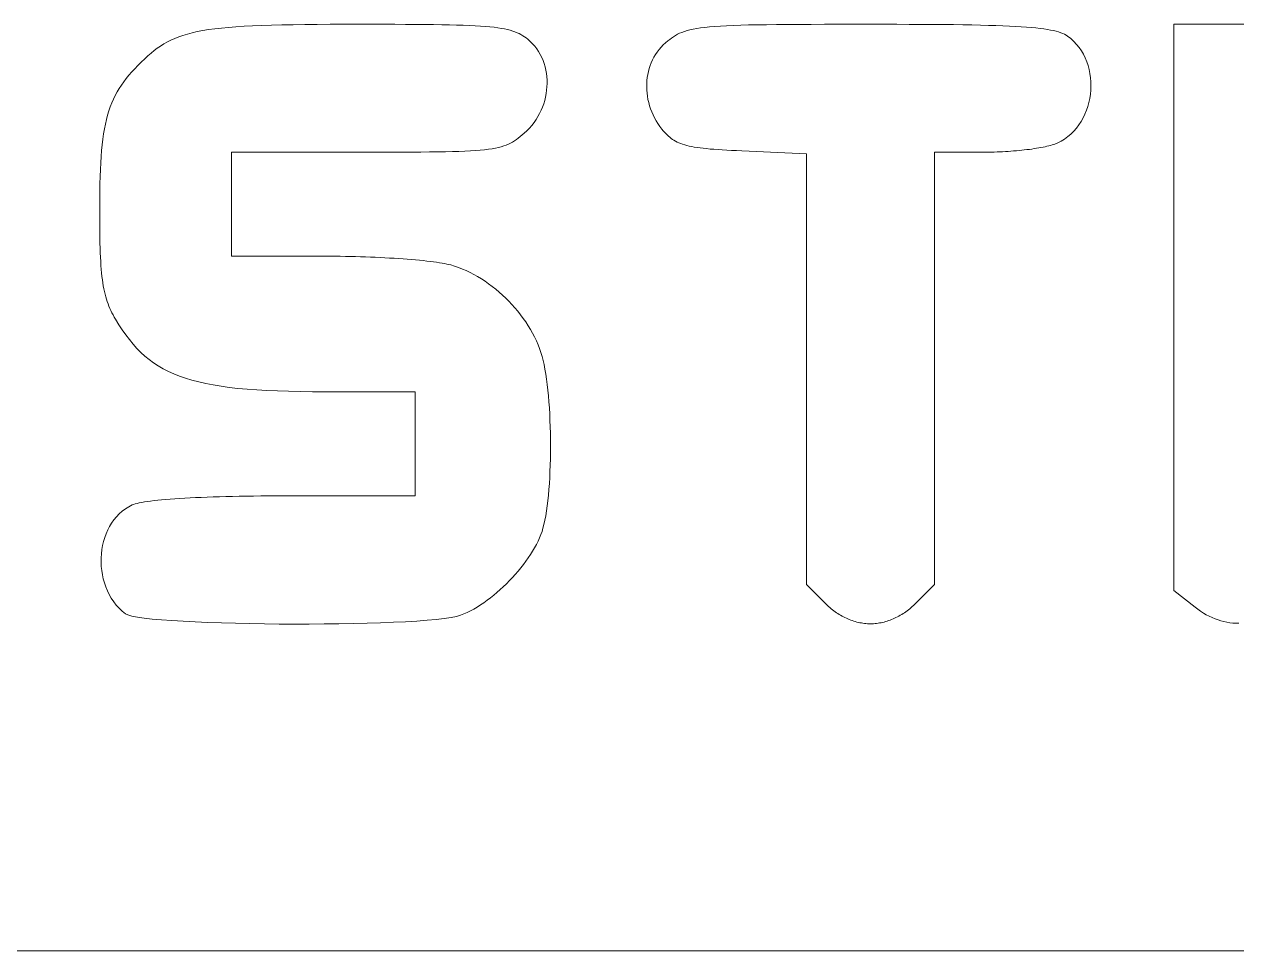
# Model space of a CAD drawing. Header units: millimetres. Extents: x 0 to 1200, y 0 to 900.
# Drawn here: x 285.19 to 309.64, y 450 to 468.67 of the extents above; entities that cross this region are included whole.
import ezdxf

# ---------------------------------------------------------------- set-up
doc = ezdxf.new("R2010")
doc.units = ezdxf.units.MM
doc.layers.add('Referance lines', color=3, linetype='CONTINUOUS', lineweight=0, true_color=0x00ff00)
doc.layers.add('Text', color=5, linetype='CONTINUOUS', lineweight=0, true_color=0x0000ff)

msp = doc.modelspace()

# ---------------------------------------------------------------- linework, layer by layer
at = {"layer": 'Referance lines', "color": 3, "true_color": 0x00ff00}
for p, q in [((0, 450), (1200, 450)), ((127.977, 450), (968.55, 450))]:
    msp.add_line(p, q, dxfattribs=at)
at = {"layer": 'Text'}
for p, q in [((288.39, 468.446), (288.48, 468.473)), ((288.48, 468.473), (288.576, 468.498)), ((288.576, 468.498), (288.679, 468.521)), ((288.679, 468.521), (288.788, 468.542)), ((288.788, 468.542), (288.905, 468.561)), ((288.905, 468.561), (289.03, 468.578)), ((289.03, 468.578), (289.164, 468.593)), ((289.164, 468.593), (289.306, 468.607)), ((289.306, 468.607), (289.459, 468.618)), ((289.459, 468.618), (289.622, 468.629)), ((289.622, 468.629), (289.795, 468.638)), ((289.795, 468.638), (289.98, 468.646)), ((289.98, 468.646), (290.177, 468.652)), ((290.177, 468.652), (290.386, 468.657)), ((290.386, 468.657), (290.609, 468.661)), ((290.609, 468.661), (290.845, 468.665)), ((290.845, 468.665), (291.095, 468.667)), ((291.095, 468.667), (291.36, 468.669)), ((291.36, 468.669), (291.64, 468.67)), ((291.64, 468.67), (291.936, 468.67)), ((291.936, 468.67), (292.193, 468.67)), ((292.193, 468.67), (292.434, 468.669)), ((292.434, 468.669), (292.662, 468.669)), ((292.662, 468.669), (292.877, 468.668)), ((292.877, 468.668), (293.078, 468.667)), ((293.078, 468.667), (293.268, 468.665)), ((293.268, 468.665), (293.445, 468.663)), ((293.445, 468.663), (293.61, 468.66)), ((293.61, 468.66), (293.765, 468.657)), ((293.765, 468.657), (293.909, 468.653)), ((293.909, 468.653), (294.043, 468.649)), ((294.043, 468.649), (294.168, 468.644)), ((294.168, 468.644), (294.283, 468.638)), ((294.283, 468.638), (294.389, 468.632)), ((294.389, 468.632), (294.488, 468.624)), ((294.488, 468.624), (294.579, 468.616)), ((294.579, 468.616), (294.662, 468.608)), ((294.662, 468.608), (294.739, 468.598)), ((294.739, 468.598), (294.81, 468.587)), ((294.81, 468.587), (294.875, 468.575)), ((294.875, 468.575), (294.934, 468.562)), ((294.934, 468.562), (294.989, 468.549)), ((294.989, 468.549), (295.039, 468.534)), ((295.039, 468.534), (295.085, 468.517)), ((295.085, 468.517), (295.128, 468.5)), ((295.128, 468.5), (295.168, 468.481)), ((295.168, 468.481), (295.206, 468.462)), ((295.206, 468.462), (295.241, 468.44)), ((298.321, 468.444), (298.362, 468.467)), ((298.362, 468.467), (298.405, 468.488)), ((298.405, 468.488), (298.451, 468.507)), ((298.451, 468.507), (298.501, 468.526)), ((298.501, 468.526), (298.555, 468.542)), ((298.555, 468.542), (298.614, 468.558)), ((298.614, 468.558), (298.679, 468.572)), ((298.679, 468.572), (298.751, 468.585)), ((298.751, 468.585), (298.829, 468.597)), ((298.829, 468.597), (298.916, 468.607)), ((298.916, 468.607), (299.01, 468.617)), ((299.01, 468.617), (299.114, 468.625)), ((299.114, 468.625), (299.228, 468.633)), ((299.228, 468.633), (299.353, 468.64)), ((299.353, 468.64), (299.488, 468.645)), ((299.488, 468.645), (299.636, 468.65)), ((299.636, 468.65), (299.796, 468.655)), ((299.796, 468.655), (299.969, 468.658)), ((299.969, 468.658), (300.156, 468.661)), ((300.156, 468.661), (300.358, 468.664)), ((300.358, 468.664), (300.575, 468.666)), ((300.575, 468.666), (300.809, 468.667)), ((300.809, 468.667), (301.059, 468.668)), ((301.059, 468.668), (301.326, 468.669)), ((301.326, 468.669), (301.611, 468.669)), ((301.611, 468.669), (301.915, 468.67)), ((301.915, 468.67), (302.239, 468.67)), ((302.239, 468.67), (302.518, 468.67)), ((302.518, 468.67), (302.784, 468.669)), ((302.784, 468.669), (303.037, 468.668)), ((303.037, 468.668), (303.277, 468.667)), ((303.277, 468.667), (303.505, 468.666)), ((303.505, 468.666), (303.721, 468.664)), ((303.721, 468.664), (303.925, 468.662)), ((303.925, 468.662), (304.117, 468.659)), ((304.117, 468.659), (304.299, 468.656)), ((304.299, 468.656), (304.47, 468.652)), ((304.47, 468.652), (304.631, 468.648)), ((304.631, 468.648), (304.782, 468.644)), ((304.782, 468.644), (304.924, 468.638)), ((304.924, 468.638), (305.056, 468.633)), ((305.056, 468.633), (305.179, 468.626)), ((305.179, 468.626), (305.294, 468.62)), ((305.294, 468.62), (305.401, 468.612)), ((305.401, 468.612), (305.499, 468.604)), ((305.499, 468.604), (305.591, 468.595)), ((305.591, 468.595), (305.675, 468.586)), ((305.675, 468.586), (305.752, 468.576)), ((305.752, 468.576), (305.823, 468.565)), ((305.823, 468.565), (305.887, 468.553)), ((305.887, 468.553), (305.946, 468.541)), ((305.946, 468.541), (306, 468.528)), ((306, 468.528), (306.048, 468.514)), ((306.048, 468.514), (306.092, 468.499)), ((306.092, 468.499), (306.131, 468.484)), ((306.131, 468.484), (306.166, 468.467)), ((306.166, 468.467), (306.198, 468.45)), ((308.374, 462.963), (308.374, 468.67)), ((308.374, 468.67), (311.812, 468.67)), ((287.873, 468.186), (287.938, 468.231)), ((287.938, 468.231), (288.005, 468.274)), ((288.005, 468.274), (288.075, 468.313)), ((288.075, 468.313), (288.148, 468.35)), ((288.148, 468.35), (288.224, 468.385)), ((288.224, 468.385), (288.305, 468.417)), ((288.305, 468.417), (288.39, 468.446)), ((295.241, 468.44), (295.275, 468.418)), ((295.275, 468.418), (295.308, 468.394)), ((295.308, 468.394), (295.341, 468.368)), ((295.341, 468.368), (295.392, 468.324)), ((295.392, 468.324), (295.44, 468.276)), ((295.44, 468.276), (295.484, 468.226)), ((295.484, 468.226), (295.525, 468.173)), ((298.03, 468.207), (298.073, 468.252)), ((298.073, 468.252), (298.118, 468.295)), ((298.118, 468.295), (298.167, 468.336)), ((298.167, 468.336), (298.206, 468.366)), ((298.206, 468.366), (298.244, 468.393)), ((298.244, 468.393), (298.282, 468.419)), ((298.282, 468.419), (298.321, 468.444)), ((306.198, 468.45), (306.226, 468.432)), ((306.226, 468.432), (306.293, 468.381)), ((306.293, 468.381), (306.355, 468.325)), ((306.355, 468.325), (306.411, 468.265)), ((306.411, 468.265), (306.462, 468.202)), ((287.548, 467.907), (287.619, 467.974)), ((287.619, 467.974), (287.683, 468.032)), ((287.683, 468.032), (287.746, 468.086)), ((287.746, 468.086), (287.809, 468.138)), ((287.809, 468.138), (287.873, 468.186)), ((295.525, 468.173), (295.562, 468.118)), ((295.562, 468.118), (295.595, 468.06)), ((295.595, 468.06), (295.625, 468.001)), ((295.625, 468.001), (295.651, 467.94)), ((297.859, 467.951), (297.888, 468.005)), ((297.888, 468.005), (297.919, 468.058)), ((297.919, 468.058), (297.953, 468.11)), ((297.953, 468.11), (297.99, 468.159)), ((297.99, 468.159), (298.03, 468.207)), ((306.462, 468.202), (306.509, 468.134)), ((306.509, 468.134), (306.55, 468.064)), ((306.55, 468.064), (306.586, 467.991)), ((306.586, 467.991), (306.617, 467.915)), ((287.357, 467.709), (287.417, 467.775)), ((287.417, 467.775), (287.481, 467.841)), ((287.481, 467.841), (287.548, 467.907)), ((295.651, 467.94), (295.673, 467.877)), ((295.673, 467.877), (295.692, 467.813)), ((295.692, 467.813), (295.708, 467.747)), ((295.708, 467.747), (295.719, 467.681)), ((297.776, 467.719), (297.793, 467.778)), ((297.793, 467.778), (297.812, 467.837)), ((297.812, 467.837), (297.834, 467.895)), ((297.834, 467.895), (297.859, 467.951)), ((306.617, 467.915), (306.643, 467.837)), ((306.643, 467.837), (306.664, 467.757)), ((306.664, 467.757), (306.68, 467.676)), ((287.148, 467.445), (287.196, 467.512)), ((287.196, 467.512), (287.246, 467.578)), ((287.246, 467.578), (287.3, 467.644)), ((287.3, 467.644), (287.357, 467.709)), ((295.719, 467.681), (295.727, 467.614)), ((295.727, 467.614), (295.732, 467.546)), ((295.732, 467.546), (295.733, 467.478)), ((297.742, 467.472), (297.746, 467.534)), ((297.746, 467.534), (297.753, 467.596)), ((297.753, 467.596), (297.763, 467.658)), ((297.763, 467.658), (297.776, 467.719)), ((306.68, 467.676), (306.691, 467.593)), ((306.691, 467.593), (306.698, 467.51)), ((306.698, 467.51), (306.699, 467.427)), ((287.024, 467.235), (287.063, 467.306)), ((287.063, 467.306), (287.104, 467.376)), ((287.104, 467.376), (287.148, 467.445)), ((295.714, 467.272), (295.701, 467.203)), ((295.724, 467.34), (295.714, 467.272)), ((295.73, 467.409), (295.724, 467.34)), ((295.733, 467.478), (295.73, 467.409)), ((297.741, 467.408), (297.742, 467.472)), ((297.743, 467.345), (297.741, 467.408)), ((297.748, 467.281), (297.743, 467.345)), ((297.756, 467.218), (297.748, 467.281)), ((306.688, 467.26), (306.675, 467.177)), ((306.696, 467.343), (306.688, 467.26)), ((306.699, 467.427), (306.696, 467.343)), ((286.897, 466.924), (286.925, 467.006)), ((286.925, 467.006), (286.955, 467.085)), ((286.955, 467.085), (286.988, 467.161)), ((286.988, 467.161), (287.024, 467.235)), ((295.64, 467.002), (295.613, 466.937)), ((295.664, 467.068), (295.64, 467.002)), ((295.684, 467.136), (295.664, 467.068)), ((295.701, 467.203), (295.684, 467.136)), ((297.767, 467.154), (297.756, 467.218)), ((297.781, 467.091), (297.767, 467.154)), ((297.798, 467.028), (297.781, 467.091)), ((297.819, 466.966), (297.798, 467.028)), ((306.636, 467.015), (306.609, 466.936)), ((306.658, 467.095), (306.636, 467.015)), ((306.675, 467.177), (306.658, 467.095)), ((286.826, 466.658), (286.848, 466.751)), ((286.848, 466.751), (286.871, 466.839)), ((286.871, 466.839), (286.897, 466.924)), ((295.51, 466.749), (295.469, 466.69)), ((295.548, 466.81), (295.51, 466.749)), ((295.582, 466.873), (295.548, 466.81)), ((295.613, 466.937), (295.582, 466.873)), ((297.842, 466.904), (297.819, 466.966)), ((297.869, 466.843), (297.842, 466.904)), ((297.899, 466.783), (297.869, 466.843)), ((297.932, 466.725), (297.899, 466.783)), ((306.542, 466.784), (306.502, 466.712)), ((306.578, 466.859), (306.542, 466.784)), ((306.609, 466.936), (306.578, 466.859)), ((286.79, 466.46), (286.807, 466.561)), ((286.807, 466.561), (286.826, 466.658)), ((295.324, 466.524), (295.269, 466.474)), ((295.376, 466.577), (295.324, 466.524)), ((295.424, 466.632), (295.376, 466.577)), ((295.469, 466.69), (295.424, 466.632)), ((297.968, 466.667), (297.932, 466.725)), ((298.007, 466.61), (297.968, 466.667)), ((298.049, 466.555), (298.007, 466.61)), ((298.075, 466.524), (298.049, 466.555)), ((298.1, 466.495), (298.075, 466.524)), ((306.354, 466.516), (306.296, 466.458)), ((306.408, 466.578), (306.354, 466.516)), ((306.457, 466.643), (306.408, 466.578)), ((306.502, 466.712), (306.457, 466.643)), ((286.762, 466.243), (286.775, 466.354)), ((286.775, 466.354), (286.79, 466.46)), ((294.995, 466.275), (294.953, 466.254)), ((295.036, 466.297), (294.995, 466.275)), ((295.075, 466.322), (295.036, 466.297)), ((295.113, 466.348), (295.075, 466.322)), ((295.151, 466.377), (295.113, 466.348)), ((295.189, 466.407), (295.151, 466.377)), ((295.229, 466.44), (295.189, 466.407)), ((295.269, 466.474), (295.229, 466.44)), ((298.126, 466.467), (298.1, 466.495)), ((298.152, 466.441), (298.126, 466.467)), ((298.178, 466.416), (298.152, 466.441)), ((298.205, 466.393), (298.178, 466.416)), ((298.232, 466.371), (298.205, 466.393)), ((298.261, 466.35), (298.232, 466.371)), ((298.291, 466.331), (298.261, 466.35)), ((298.322, 466.313), (298.291, 466.331)), ((298.355, 466.296), (298.322, 466.313)), ((298.39, 466.28), (298.355, 466.296)), ((298.427, 466.265), (298.39, 466.28)), ((298.466, 466.251), (298.427, 466.265)), ((305.998, 466.265), (305.972, 466.255)), ((306.02, 466.274), (305.998, 466.265)), ((306.096, 466.313), (306.02, 466.274)), ((306.167, 466.356), (306.096, 466.313)), ((306.233, 466.405), (306.167, 466.356)), ((306.296, 466.458), (306.233, 466.405)), ((286.741, 466.004), (286.75, 466.127)), ((286.75, 466.127), (286.762, 466.243)), ((292.096, 466.092), (289.366, 466.092)), ((289.366, 466.092), (289.366, 465.045)), ((292.343, 466.092), (292.096, 466.092)), ((292.576, 466.093), (292.343, 466.092)), ((292.794, 466.093), (292.576, 466.093)), ((292.997, 466.094), (292.794, 466.093)), ((293.187, 466.095), (292.997, 466.094)), ((293.364, 466.096), (293.187, 466.095)), ((293.529, 466.098), (293.364, 466.096)), ((293.682, 466.101), (293.529, 466.098)), ((293.824, 466.104), (293.682, 466.101)), ((293.955, 466.108), (293.824, 466.104)), ((294.076, 466.113), (293.955, 466.108)), ((294.187, 466.118), (294.076, 466.113)), ((294.29, 466.124), (294.187, 466.118)), ((294.384, 466.132), (294.29, 466.124)), ((294.471, 466.14), (294.384, 466.132)), ((294.55, 466.15), (294.471, 466.14)), ((294.623, 466.161), (294.55, 466.15)), ((294.69, 466.173), (294.623, 466.161)), ((294.751, 466.186), (294.69, 466.173)), ((294.807, 466.201), (294.751, 466.186)), ((294.859, 466.217), (294.807, 466.201)), ((294.907, 466.234), (294.859, 466.217)), ((294.953, 466.254), (294.907, 466.234)), ((298.507, 466.238), (298.466, 466.251)), ((298.551, 466.226), (298.507, 466.238)), ((298.598, 466.215), (298.551, 466.226)), ((298.648, 466.205), (298.598, 466.215)), ((298.701, 466.195), (298.648, 466.205)), ((298.757, 466.186), (298.701, 466.195)), ((298.817, 466.178), (298.757, 466.186)), ((298.881, 466.17), (298.817, 466.178)), ((298.949, 466.163), (298.881, 466.17)), ((299.021, 466.156), (298.949, 466.163)), ((299.098, 466.15), (299.021, 466.156)), ((299.179, 466.144), (299.098, 466.15)), ((299.265, 466.138), (299.179, 466.144)), ((299.355, 466.133), (299.265, 466.138)), ((299.452, 466.128), (299.355, 466.133)), ((299.553, 466.123), (299.452, 466.128)), ((299.66, 466.118), (299.553, 466.123)), ((300.964, 466.058), (299.66, 466.118)), ((300.964, 461.719), (300.964, 466.058)), ((304.581, 466.092), (303.542, 466.092)), ((303.542, 466.092), (303.542, 461.736)), ((304.637, 466.093), (304.581, 466.092)), ((304.693, 466.093), (304.637, 466.093)), ((304.749, 466.095), (304.693, 466.093)), ((304.805, 466.096), (304.749, 466.095)), ((304.862, 466.099), (304.805, 466.096)), ((304.918, 466.101), (304.862, 466.099)), ((304.974, 466.104), (304.918, 466.101)), ((305.03, 466.108), (304.974, 466.104)), ((305.086, 466.112), (305.03, 466.108)), ((305.141, 466.116), (305.086, 466.112)), ((305.196, 466.121), (305.141, 466.116)), ((305.25, 466.126), (305.196, 466.121)), ((305.303, 466.131), (305.25, 466.126)), ((305.356, 466.137), (305.303, 466.131)), ((305.407, 466.143), (305.356, 466.137)), ((305.458, 466.149), (305.407, 466.143)), ((305.507, 466.156), (305.458, 466.149)), ((305.555, 466.163), (305.507, 466.156)), ((305.602, 466.17), (305.555, 466.163)), ((305.647, 466.178), (305.602, 466.17)), ((305.691, 466.185), (305.647, 466.178)), ((305.733, 466.193), (305.691, 466.185)), ((305.773, 466.202), (305.733, 466.193)), ((305.812, 466.21), (305.773, 466.202)), ((305.848, 466.219), (305.812, 466.21)), ((305.883, 466.228), (305.848, 466.219)), ((305.915, 466.237), (305.883, 466.228)), ((305.945, 466.246), (305.915, 466.237)), ((305.972, 466.255), (305.945, 466.246)), ((286.726, 465.742), (286.732, 465.876)), ((286.732, 465.876), (286.741, 466.004)), ((286.716, 465.453), (286.72, 465.601)), ((286.72, 465.601), (286.726, 465.742)), ((286.712, 465.135), (286.713, 465.298)), ((286.713, 465.298), (286.716, 465.453)), ((286.711, 464.965), (286.712, 465.135)), ((289.366, 465.045), (289.366, 463.998)), ((286.711, 464.832), (286.711, 464.965)), ((286.711, 464.706), (286.711, 464.832)), ((286.712, 464.585), (286.711, 464.706)), ((286.713, 464.47), (286.712, 464.585)), ((286.715, 464.361), (286.713, 464.47)), ((286.717, 464.257), (286.715, 464.361)), ((286.72, 464.158), (286.717, 464.257)), ((286.723, 464.063), (286.72, 464.158)), ((286.727, 463.974), (286.723, 464.063)), ((286.732, 463.889), (286.727, 463.974)), ((286.737, 463.808), (286.732, 463.889)), ((289.366, 463.998), (291.259, 463.997)), ((291.259, 463.997), (291.36, 463.997)), ((291.36, 463.997), (291.462, 463.996)), ((291.462, 463.996), (291.563, 463.995)), ((291.563, 463.995), (291.665, 463.993)), ((291.665, 463.993), (291.767, 463.991)), ((291.767, 463.991), (291.868, 463.989)), ((291.868, 463.989), (291.969, 463.986)), ((291.969, 463.986), (292.069, 463.982)), ((292.069, 463.982), (292.169, 463.978)), ((292.169, 463.978), (292.267, 463.974)), ((292.267, 463.974), (292.365, 463.97)), ((292.365, 463.97), (292.46, 463.965)), ((292.46, 463.965), (292.555, 463.959)), ((292.555, 463.959), (292.648, 463.954)), ((292.648, 463.954), (292.738, 463.948)), ((292.738, 463.948), (292.827, 463.942)), ((292.827, 463.942), (292.914, 463.935)), ((292.914, 463.935), (292.998, 463.928)), ((292.998, 463.928), (293.079, 463.921)), ((293.079, 463.921), (293.158, 463.914)), ((293.158, 463.914), (293.233, 463.906)), ((293.233, 463.906), (293.306, 463.899)), ((293.306, 463.899), (293.375, 463.891)), ((293.375, 463.891), (293.441, 463.882)), ((293.441, 463.882), (293.503, 463.874)), ((293.503, 463.874), (293.561, 463.865)), ((293.561, 463.865), (293.616, 463.856)), ((293.616, 463.856), (293.666, 463.847)), ((293.666, 463.847), (293.711, 463.838)), ((293.711, 463.838), (293.752, 463.829)), ((293.752, 463.829), (293.789, 463.82)), ((293.789, 463.82), (293.867, 463.796)), ((286.743, 463.731), (286.737, 463.808)), ((286.75, 463.658), (286.743, 463.731)), ((286.757, 463.588), (286.75, 463.658)), ((286.765, 463.521), (286.757, 463.588)), ((293.867, 463.796), (293.946, 463.769)), ((293.946, 463.769), (294.024, 463.738)), ((294.024, 463.738), (294.102, 463.705)), ((294.102, 463.705), (294.179, 463.668)), ((294.179, 463.668), (294.256, 463.628)), ((294.256, 463.628), (294.332, 463.585)), ((294.332, 463.585), (294.407, 463.539)), ((286.774, 463.458), (286.765, 463.521)), ((286.784, 463.398), (286.774, 463.458)), ((286.795, 463.34), (286.784, 463.398)), ((286.807, 463.284), (286.795, 463.34)), ((294.407, 463.539), (294.481, 463.491)), ((294.481, 463.491), (294.554, 463.44)), ((294.554, 463.44), (294.626, 463.387)), ((294.626, 463.387), (294.696, 463.331)), ((294.696, 463.331), (294.765, 463.273)), ((286.819, 463.231), (286.807, 463.284)), ((286.833, 463.18), (286.819, 463.231)), ((286.848, 463.13), (286.833, 463.18)), ((286.864, 463.082), (286.848, 463.13)), ((286.88, 463.035), (286.864, 463.082)), ((294.765, 463.273), (294.833, 463.213)), ((294.833, 463.213), (294.898, 463.151)), ((294.898, 463.151), (294.962, 463.087)), ((294.962, 463.087), (295.024, 463.021)), ((286.898, 462.99), (286.88, 463.035)), ((286.917, 462.945), (286.898, 462.99)), ((286.937, 462.901), (286.917, 462.945)), ((286.959, 462.857), (286.937, 462.901)), ((286.982, 462.814), (286.959, 462.857)), ((295.024, 463.021), (295.084, 462.954)), ((295.084, 462.954), (295.142, 462.885)), ((295.142, 462.885), (295.198, 462.814)), ((308.374, 457.256), (308.374, 462.963)), ((287.005, 462.77), (286.982, 462.814)), ((287.031, 462.727), (287.005, 462.77)), ((287.098, 462.615), (287.031, 462.727)), ((287.167, 462.509), (287.098, 462.615)), ((295.198, 462.814), (295.252, 462.743)), ((295.252, 462.743), (295.302, 462.67)), ((295.302, 462.67), (295.351, 462.596)), ((295.351, 462.596), (295.396, 462.521)), ((287.237, 462.409), (287.167, 462.509)), ((287.309, 462.314), (287.237, 462.409)), ((295.396, 462.521), (295.439, 462.445)), ((295.439, 462.445), (295.479, 462.368)), ((295.479, 462.368), (295.516, 462.291)), ((287.383, 462.224), (287.309, 462.314)), ((287.459, 462.139), (287.383, 462.224)), ((287.539, 462.058), (287.459, 462.139)), ((295.516, 462.291), (295.55, 462.213)), ((295.55, 462.213), (295.58, 462.135)), ((295.58, 462.135), (295.608, 462.056)), ((287.621, 461.983), (287.539, 462.058)), ((287.708, 461.912), (287.621, 461.983)), ((287.798, 461.846), (287.708, 461.912)), ((295.608, 462.056), (295.631, 461.977)), ((295.631, 461.977), (295.652, 461.897)), ((295.652, 461.897), (295.671, 461.811)), ((287.892, 461.784), (287.798, 461.846)), ((287.992, 461.726), (287.892, 461.784)), ((288.096, 461.672), (287.992, 461.726)), ((288.206, 461.623), (288.096, 461.672)), ((288.321, 461.577), (288.206, 461.623)), ((295.671, 461.811), (295.689, 461.718)), ((295.689, 461.718), (295.706, 461.62)), ((295.706, 461.62), (295.721, 461.517)), ((300.964, 457.379), (300.964, 461.719)), ((303.542, 461.736), (303.542, 457.379)), ((288.443, 461.535), (288.321, 461.577)), ((288.571, 461.496), (288.443, 461.535)), ((288.707, 461.461), (288.571, 461.496)), ((288.849, 461.429), (288.707, 461.461)), ((288.999, 461.401), (288.849, 461.429)), ((289.157, 461.375), (288.999, 461.401)), ((289.324, 461.353), (289.157, 461.375)), ((295.721, 461.517), (295.735, 461.408)), ((295.735, 461.408), (295.748, 461.296)), ((289.499, 461.333), (289.324, 461.353)), ((289.683, 461.317), (289.499, 461.333)), ((289.877, 461.302), (289.683, 461.317)), ((290.081, 461.29), (289.877, 461.302)), ((290.295, 461.281), (290.081, 461.29)), ((290.519, 461.274), (290.295, 461.281)), ((290.754, 461.268), (290.519, 461.274)), ((291.001, 461.265), (290.754, 461.268)), ((291.259, 461.264), (291.001, 461.265)), ((293.071, 461.26), (291.259, 461.264)), ((293.071, 460.213), (293.071, 461.26)), ((295.748, 461.296), (295.759, 461.18)), ((295.759, 461.18), (295.769, 461.061)), ((295.769, 461.061), (295.778, 460.938)), ((295.778, 460.938), (295.785, 460.814)), ((295.785, 460.814), (295.791, 460.687)), ((295.791, 460.687), (295.796, 460.559)), ((295.796, 460.559), (295.799, 460.429)), ((295.799, 460.429), (295.802, 460.3)), ((293.071, 459.166), (293.071, 460.213)), ((295.802, 460.3), (295.802, 460.17)), ((295.802, 460.17), (295.802, 460.04)), ((295.8, 459.911), (295.796, 459.783)), ((295.802, 460.04), (295.8, 459.911)), ((295.796, 459.783), (295.791, 459.658)), ((295.785, 459.534), (295.778, 459.413)), ((295.791, 459.658), (295.785, 459.534)), ((295.759, 459.18), (295.747, 459.069)), ((295.769, 459.294), (295.759, 459.18)), ((295.778, 459.413), (295.769, 459.294)), ((287.228, 458.903), (287.296, 458.946)), ((287.296, 458.946), (287.368, 458.983)), ((287.368, 458.983), (287.395, 458.993)), ((287.395, 458.993), (287.428, 459.004)), ((287.428, 459.004), (287.466, 459.014)), ((287.466, 459.014), (287.51, 459.024)), ((287.51, 459.024), (287.559, 459.034)), ((287.559, 459.034), (287.613, 459.043)), ((287.613, 459.043), (287.672, 459.052)), ((287.672, 459.052), (287.737, 459.061)), ((287.737, 459.061), (287.806, 459.07)), ((287.806, 459.07), (287.881, 459.078)), ((287.881, 459.078), (287.96, 459.086)), ((287.96, 459.086), (288.044, 459.093)), ((288.044, 459.093), (288.132, 459.1)), ((288.132, 459.1), (288.226, 459.107)), ((288.226, 459.107), (288.323, 459.114)), ((288.323, 459.114), (288.425, 459.12)), ((288.425, 459.12), (288.532, 459.125)), ((288.532, 459.125), (288.642, 459.131)), ((288.642, 459.131), (288.757, 459.136)), ((288.757, 459.136), (288.876, 459.141)), ((288.876, 459.141), (288.998, 459.145)), ((288.998, 459.145), (289.125, 459.149)), ((289.125, 459.149), (289.255, 459.152)), ((289.255, 459.152), (289.389, 459.155)), ((289.389, 459.155), (289.526, 459.158)), ((289.526, 459.158), (289.667, 459.16)), ((289.667, 459.16), (289.812, 459.162)), ((289.812, 459.162), (289.959, 459.164)), ((289.959, 459.164), (290.11, 459.165)), ((290.11, 459.165), (290.264, 459.166)), ((290.264, 459.166), (290.421, 459.166)), ((290.421, 459.166), (293.071, 459.166)), ((295.735, 458.963), (295.72, 458.862)), ((295.747, 459.069), (295.735, 458.963)), ((286.952, 458.619), (286.999, 458.684)), ((286.999, 458.684), (287.049, 458.746)), ((287.049, 458.746), (287.104, 458.803)), ((287.104, 458.803), (287.164, 458.855)), ((287.164, 458.855), (287.228, 458.903)), ((295.705, 458.766), (295.688, 458.675)), ((295.72, 458.862), (295.705, 458.766)), ((286.84, 458.404), (286.873, 458.479)), ((286.873, 458.479), (286.911, 458.55)), ((286.911, 458.55), (286.952, 458.619)), ((295.63, 458.451), (295.607, 458.387)), ((295.649, 458.514), (295.63, 458.451)), ((295.669, 458.592), (295.649, 458.514)), ((295.688, 458.675), (295.669, 458.592)), ((286.769, 458.166), (286.788, 458.247)), ((286.788, 458.247), (286.812, 458.327)), ((286.812, 458.327), (286.84, 458.404)), ((295.55, 458.255), (295.516, 458.188)), ((295.58, 458.321), (295.55, 458.255)), ((295.607, 458.387), (295.58, 458.321)), ((286.739, 457.916), (286.745, 458)), ((286.745, 458), (286.755, 458.084)), ((286.755, 458.084), (286.769, 458.166)), ((295.398, 457.986), (295.352, 457.918)), ((295.44, 458.053), (295.398, 457.986)), ((295.48, 458.121), (295.44, 458.053)), ((295.516, 458.188), (295.48, 458.121)), ((286.739, 457.831), (286.739, 457.916)), ((286.743, 457.746), (286.739, 457.831)), ((286.751, 457.661), (286.743, 457.746)), ((295.202, 457.717), (295.148, 457.651)), ((295.255, 457.783), (295.202, 457.717)), ((295.305, 457.85), (295.255, 457.783)), ((295.352, 457.918), (295.305, 457.85)), ((286.765, 457.577), (286.751, 457.661)), ((286.783, 457.494), (286.765, 457.577)), ((286.806, 457.412), (286.783, 457.494)), ((294.974, 457.458), (294.912, 457.396)), ((295.033, 457.521), (294.974, 457.458)), ((295.091, 457.585), (295.033, 457.521)), ((295.148, 457.651), (295.091, 457.585)), ((286.833, 457.332), (286.806, 457.412)), ((286.866, 457.254), (286.833, 457.332)), ((286.903, 457.178), (286.866, 457.254)), ((294.721, 457.22), (294.656, 457.165)), ((294.786, 457.277), (294.721, 457.22)), ((294.85, 457.336), (294.786, 457.277)), ((294.912, 457.396), (294.85, 457.336)), ((301.36, 456.984), (300.964, 457.379)), ((303.542, 457.379), (303.146, 456.984)), ((308.799, 456.922), (308.374, 457.256)), ((286.945, 457.104), (286.903, 457.178)), ((286.993, 457.034), (286.945, 457.104)), ((287.044, 456.967), (286.993, 457.034)), ((294.456, 457.014), (294.388, 456.969)), ((294.523, 457.062), (294.456, 457.014)), ((294.59, 457.113), (294.523, 457.062)), ((294.656, 457.165), (294.59, 457.113)), ((301.384, 456.96), (301.36, 456.984)), ((301.36, 456.984), (301.36, 456.984)), ((303.146, 456.984), (303.122, 456.96)), ((287.101, 456.904), (287.044, 456.967)), ((287.163, 456.845), (287.101, 456.904)), ((287.23, 456.79), (287.163, 456.845)), ((287.279, 456.766), (287.23, 456.79)), ((287.23, 456.79), (287.23, 456.79)), ((287.36, 456.743), (287.279, 456.766)), ((287.471, 456.722), (287.36, 456.743)), ((293.907, 456.736), (293.797, 456.714)), ((293.987, 456.759), (293.907, 456.736)), ((294.053, 456.786), (293.987, 456.759)), ((294.119, 456.816), (294.053, 456.786)), ((294.186, 456.849), (294.119, 456.816)), ((294.253, 456.886), (294.186, 456.849)), ((294.321, 456.926), (294.253, 456.886)), ((294.388, 456.969), (294.321, 456.926)), ((301.409, 456.937), (301.384, 456.96)), ((301.434, 456.914), (301.409, 456.937)), ((301.46, 456.893), (301.434, 456.914)), ((301.486, 456.872), (301.46, 456.893)), ((301.513, 456.851), (301.486, 456.872)), ((301.54, 456.831), (301.513, 456.851)), ((301.567, 456.812), (301.54, 456.831)), ((301.595, 456.794), (301.567, 456.812)), ((301.623, 456.776), (301.595, 456.794)), ((301.651, 456.759), (301.623, 456.776)), ((301.68, 456.743), (301.651, 456.759)), ((301.709, 456.728), (301.68, 456.743)), ((301.738, 456.713), (301.709, 456.728)), ((302.797, 456.728), (302.768, 456.713)), ((302.826, 456.743), (302.797, 456.728)), ((302.855, 456.759), (302.826, 456.743)), ((302.883, 456.776), (302.855, 456.759)), ((302.911, 456.794), (302.883, 456.776)), ((302.939, 456.812), (302.911, 456.794)), ((302.966, 456.831), (302.939, 456.812)), ((302.993, 456.851), (302.966, 456.831)), ((303.02, 456.872), (302.993, 456.851)), ((303.046, 456.893), (303.02, 456.872)), ((303.072, 456.914), (303.046, 456.893)), ((303.097, 456.937), (303.072, 456.914)), ((303.122, 456.96), (303.097, 456.937)), ((308.855, 456.88), (308.799, 456.922)), ((308.799, 456.922), (308.799, 456.922)), ((308.911, 456.841), (308.855, 456.88)), ((308.969, 456.805), (308.911, 456.841)), ((309.026, 456.771), (308.969, 456.805)), ((309.085, 456.741), (309.026, 456.771)), ((309.143, 456.713), (309.085, 456.741)), ((287.609, 456.702), (287.471, 456.722)), ((287.772, 456.684), (287.609, 456.702)), ((287.958, 456.667), (287.772, 456.684)), ((288.166, 456.652), (287.958, 456.667)), ((288.393, 456.638), (288.166, 456.652)), ((288.636, 456.626), (288.393, 456.638)), ((288.894, 456.615), (288.636, 456.626)), ((289.165, 456.606), (288.894, 456.615)), ((289.447, 456.598), (289.165, 456.606)), ((289.737, 456.592), (289.447, 456.598)), ((290.033, 456.587), (289.737, 456.592)), ((290.333, 456.584), (290.033, 456.587)), ((290.636, 456.583), (290.333, 456.584)), ((290.938, 456.583), (290.636, 456.583)), ((291.238, 456.585), (290.938, 456.583)), ((291.534, 456.589), (291.238, 456.585)), ((291.824, 456.594), (291.534, 456.589)), ((292.105, 456.6), (291.824, 456.594)), ((292.376, 456.609), (292.105, 456.6)), ((292.634, 456.619), (292.376, 456.609)), ((292.877, 456.63), (292.634, 456.619)), ((293.103, 456.644), (292.877, 456.63)), ((293.311, 456.659), (293.103, 456.644)), ((293.497, 456.675), (293.311, 456.659)), ((293.659, 456.694), (293.497, 456.675)), ((293.797, 456.714), (293.659, 456.694)), ((301.767, 456.699), (301.738, 456.713)), ((301.797, 456.686), (301.767, 456.699)), ((301.827, 456.674), (301.797, 456.686)), ((301.857, 456.662), (301.827, 456.674)), ((301.887, 456.652), (301.857, 456.662)), ((301.917, 456.642), (301.887, 456.652)), ((301.948, 456.633), (301.917, 456.642)), ((301.978, 456.624), (301.948, 456.633)), ((302.009, 456.617), (301.978, 456.624)), ((302.039, 456.61), (302.009, 456.617)), ((302.07, 456.605), (302.039, 456.61)), ((302.1, 456.6), (302.07, 456.605)), ((302.131, 456.596), (302.1, 456.6)), ((302.162, 456.593), (302.131, 456.596)), ((302.192, 456.59), (302.162, 456.593)), ((302.223, 456.589), (302.192, 456.59)), ((302.253, 456.588), (302.223, 456.589)), ((302.284, 456.589), (302.253, 456.588)), ((302.314, 456.59), (302.284, 456.589)), ((302.345, 456.593), (302.314, 456.59)), ((302.375, 456.596), (302.345, 456.593)), ((302.406, 456.6), (302.375, 456.596)), ((302.437, 456.605), (302.406, 456.6)), ((302.467, 456.61), (302.437, 456.605)), ((302.498, 456.617), (302.467, 456.61)), ((302.528, 456.624), (302.498, 456.617)), ((302.559, 456.633), (302.528, 456.624)), ((302.589, 456.642), (302.559, 456.633)), ((302.619, 456.652), (302.589, 456.642)), ((302.649, 456.662), (302.619, 456.652)), ((302.679, 456.674), (302.649, 456.662)), ((302.709, 456.686), (302.679, 456.674)), ((302.739, 456.699), (302.709, 456.686)), ((302.768, 456.713), (302.739, 456.699)), ((309.202, 456.689), (309.143, 456.713)), ((309.262, 456.667), (309.202, 456.689)), ((309.321, 456.649), (309.262, 456.667)), ((309.381, 456.633), (309.321, 456.649)), ((309.441, 456.621), (309.381, 456.633)), ((309.501, 456.611), (309.441, 456.621)), ((309.561, 456.604), (309.501, 456.611)), ((309.62, 456.6), (309.561, 456.604)), ((309.68, 456.6), (309.62, 456.6))]:
    msp.add_line(p, q, dxfattribs=at)

doc.saveas('drawing.dxf')
